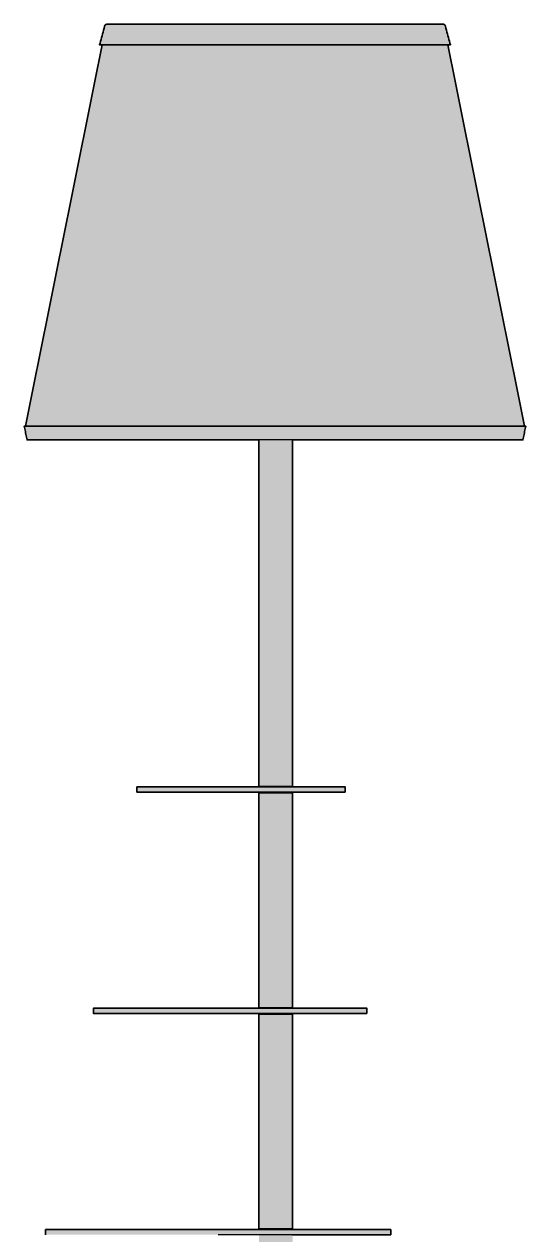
# Model space of a CAD drawing. Header units: millimetres. Extents: x 310 to 1811, y -6 to 2198.
# Drawn here: x 1290 to 1675, y 1268 to 2198 of the extents above; entities that cross this region are included whole.
import ezdxf

# ---------------------------------------------------------------- set-up
doc = ezdxf.new("R2010")
doc.units = ezdxf.units.MM
doc.layers.add('Blocks', color=7, linetype='Continuous')
doc.layers.add('Blocks$Fill', color=7, linetype='Continuous', true_color=0xffffff)
doc.layers.add('Blocks$Inner', color=7, linetype='Continuous', lineweight=25, true_color=0x007f00)
doc.layers.add('Blocks$Outline', color=7, linetype='Continuous', lineweight=35, true_color=0xff3f3f)

# ---------------------------------------------------------------- blocks, each defined once
blk = doc.blocks.new('Biblioteque National Floor Lamp Side')
at = {"layer": 'Blocks$Fill'}
blk.add_hatch(color=256, dxfattribs=at).paths.add_polyline_path([(194.68, 1517.98), (192.7, 1517.98), (193.08, 1519.39), (196.51, 1532.09), (196.54, 1532.43), (196.64, 1532.76), (196.8, 1533.06), (197.02, 1533.33), (197.29, 1533.55), (197.59, 1533.71), (197.92, 1533.81), (198.26, 1533.84), (198.95, 1533.84), (456.69, 1533.84), (457.03, 1533.81), (457.36, 1533.71), (457.66, 1533.55), (457.93, 1533.33), (458.15, 1533.06), (458.31, 1532.76), (458.41, 1532.43), (458.44, 1532.09), (458.82, 1530.68), (462.24, 1517.98), (460.27, 1517.98), (519.21, 1225.15), (520.15, 1225.15), (519.93, 1224.09), (517.96, 1214.57), (515.95, 1214.57), (340.97, 1214.57), (340.97, 948), (381.35, 948), (381.35, 944), (340.97, 944), (340.97, 778), (398.02, 778), (398.02, 774), (340.97, 774), (340.97, 608), (416.35, 608), (416.35, 604), (340.97, 604), (340.98, 66.9), (341.08, 62.85), (341.53, 55.84), (341.85, 52.54), (342.32, 49.27), (343.03, 45.99), (344.05, 42.77), (344.76, 41.01), (345.59, 39.3), (346.54, 37.65), (347.61, 36.1), (349.69, 33.66), (352.01, 31.43), (355.12, 28.87), (358.44, 26.62), (360.52, 25.46), (362.66, 24.41), (365.66, 23.12), (368.72, 21.98), (372.56, 20.74), (376.45, 19.66), (381.5, 18.5), (387.91, 17.41), (397.15, 16.01), (398.03, 16.02), (401.42, 16.1), (402.77, 16.18), (404.46, 16.33), (405.45, 16.46), (405.89, 16.53), (406.47, 16.63), (406.91, 16.72), (407.47, 16.85), (407.9, 16.96), (407.98, 16.98), (408.86, 17.26), (408.97, 17.3), (409.8, 17.63), (409.93, 17.69), (410.72, 18.09), (411.28, 18.45), (411.48, 18.59), (412.2, 19.18), (412.74, 19.74), (412.84, 19.84), (413.41, 20.59), (413.9, 21.41), (414.06, 21.73), (414.31, 22.27), (414.68, 23.23), (414.96, 24.19), (415.2, 25.17), (415.4, 26.15), (415.56, 27.14), (415.7, 28.13), (419.44, 60.1), (419.5, 60.19), (419.53, 60.22), (419.6, 60.24), (419.63, 60.24), (419.81, 60.24), (437.87, 60.24), (437.93, 60.23), (437.96, 60.21), (438.02, 60.19), (438.04, 60.16), (438.06, 60.1), (438.08, 60.07), (438.92, 52.58), (441.72, 28.07), (442.03, 26.09), (442.22, 25.15), (442.45, 24.24), (442.71, 23.38), (443.01, 22.57), (443.35, 21.8), (443.75, 21.09), (444.18, 20.43), (444.67, 19.82), (445.21, 19.27), (445.45, 19.07), (445.75, 18.81), (446.39, 18.36), (447.08, 17.96), (447.81, 17.61), (448.6, 17.3), (449.43, 17.03), (450.27, 16.81), (450.8, 16.7), (451.14, 16.63), (452.07, 16.48), (453.05, 16.35), (457.75, 15.8), (462.48, 15.39), (467.21, 15.13), (471.95, 15), (472.17, 15), (472.29, 14.97), (472.4, 14.92), (472.51, 14.82), (472.59, 14.69), (472.63, 14.52), (472.75, 10.89), (473.13, 0), (473.12, 0), (471.26, 0), (182.93, 0), (182.97, 1.21), (183.43, 14.52), (183.46, 14.66), (183.5, 14.74), (183.53, 14.78), (183.54, 14.8), (183.57, 14.84), (183.59, 14.86), (183.66, 14.92), (183.84, 14.99), (183.89, 14.99), (184.04, 15), (184.06, 15), (184.14, 14.99), (245.12, 15), (248.21, 15.11), (252.47, 15.37), (254.89, 15.57), (256.88, 15.76), (258.86, 16.01), (268.14, 17.41), (274.56, 18.5), (279.61, 19.66), (283.5, 20.74), (287.34, 21.98), (290.4, 23.12), (293.4, 24.41), (295.54, 25.46), (297.62, 26.62), (300.94, 28.87), (304.05, 31.43), (306.37, 33.66), (308.45, 36.1), (309.52, 37.65), (310.47, 39.3), (311.3, 41.01), (312.01, 42.77), (313.03, 45.99), (313.74, 49.27), (314.21, 52.54), (314.53, 55.84), (314.97, 62.85), (315.04, 66.9), (315.05, 66.9), (315.05, 604), (151.21, 604), (151.21, 608), (151.23, 608), (315.05, 608), (315.05, 774), (187.91, 774), (187.91, 778), (187.92, 778), (315.05, 778), (315.05, 944), (221.27, 944), (221.27, 948), (221.27, 948), (315.05, 948), (315.05, 1214.57), (136.91, 1214.57), (136.69, 1215.63), (134.72, 1225.15), (135.66, 1225.15)], flags=0)
at = {"layer": 'Blocks$Inner'}
for p, q in [((315.05, 948), (315.05, 1214.57)), ((315.05, 778), (315.05, 944)), ((340.97, 944), (340.97, 778)), ((315.05, 608), (315.05, 774)), ((340.97, 774), (340.97, 608))]:
    blk.add_line(p, q, dxfattribs=at)
for points in [[(462.24, 1517.98), (460.83, 1517.98), (458.06, 1517.98), (454, 1517.98), (448.74, 1517.98), (442.34, 1517.98), (434.87, 1517.98), (426.4, 1517.98), (417, 1517.98), (406.74, 1517.98), (395.69, 1517.98), (383.93, 1517.98), (371.52, 1517.98), (358.53, 1517.98), (345.04, 1517.98), (331.11, 1517.98), (317.01, 1517.98), (303.28, 1517.98), (290.03, 1517.98), (277.33, 1517.98), (265.23, 1517.98), (253.82, 1517.98), (243.15, 1517.98), (233.32, 1517.98), (224.37, 1517.98), (216.39, 1517.98), (209.45, 1517.98), (203.61, 1517.98), (198.94, 1517.98), (195.52, 1517.98), (193.42, 1517.98), (192.7, 1517.98), (193.08, 1519.39), (193.46, 1520.8), (193.84, 1522.21), (194.22, 1523.62), (194.6, 1525.03), (194.99, 1526.44), (195.37, 1527.85), (195.75, 1529.26), (196.13, 1530.68), (196.51, 1532.09), (196.54, 1532.43), (196.64, 1532.76), (196.8, 1533.06), (197.02, 1533.33), (197.29, 1533.55), (197.59, 1533.71), (197.92, 1533.81), (198.26, 1533.84), (198.95, 1533.84), (200.97, 1533.84), (204.25, 1533.84), (208.72, 1533.84), (214.32, 1533.84), (220.98, 1533.84), (228.63, 1533.84), (237.2, 1533.84), (246.64, 1533.84), (256.86, 1533.84), (267.8, 1533.84), (279.4, 1533.84), (291.58, 1533.84), (304.29, 1533.84), (317.44, 1533.84), (330.96, 1533.84), (344.31, 1533.84), (357.25, 1533.84), (369.7, 1533.84), (381.6, 1533.84), (392.88, 1533.84), (403.47, 1533.84), (413.31, 1533.84), (422.32, 1533.84), (430.44, 1533.84), (437.6, 1533.84), (443.74, 1533.84), (448.79, 1533.84), (452.67, 1533.84), (455.33, 1533.84), (456.69, 1533.84), (457.03, 1533.81), (457.36, 1533.71), (457.66, 1533.55), (457.93, 1533.33), (458.15, 1533.06), (458.31, 1532.76), (458.41, 1532.43), (458.44, 1532.09), (458.82, 1530.68), (459.2, 1529.26), (459.58, 1527.85), (459.96, 1526.44), (460.34, 1525.03), (460.72, 1523.62), (461.1, 1522.21), (461.48, 1520.8), (461.86, 1519.39)], [(517.19, 1225.15), (513.25, 1225.15), (507.49, 1225.15), (500, 1225.15), (490.89, 1225.15), (480.26, 1225.15), (468.2, 1225.15), (454.83, 1225.15), (440.23, 1225.15), (424.51, 1225.15), (407.77, 1225.15), (390.11, 1225.15), (371.63, 1225.15), (352.43, 1225.15), (332.6, 1225.15), (312.54, 1225.15), (293.01, 1225.15), (274.16, 1225.15), (256.08, 1225.15), (238.86, 1225.15), (222.62, 1225.15), (207.45, 1225.15), (193.45, 1225.15), (180.72, 1225.15), (169.37, 1225.15), (159.49, 1225.15), (151.17, 1225.15), (144.54, 1225.15), (139.67, 1225.15), (136.68, 1225.15), (135.66, 1225.15), (141.56, 1254.43), (147.46, 1283.72), (153.36, 1313), (159.27, 1342.28), (165.17, 1371.56), (171.07, 1400.85), (176.97, 1430.13), (182.87, 1459.41), (188.78, 1488.69), (194.68, 1517.98), (195.38, 1517.98), (197.46, 1517.98), (200.83, 1517.98), (205.42, 1517.98), (211.18, 1517.98), (218.02, 1517.98), (225.88, 1517.98), (234.7, 1517.98), (244.39, 1517.98), (254.9, 1517.98), (266.14, 1517.98), (278.06, 1517.98), (290.58, 1517.98), (303.64, 1517.98), (317.16, 1517.98), (331.05, 1517.98), (344.78, 1517.98), (358.08, 1517.98), (370.87, 1517.98), (383.1, 1517.98), (394.69, 1517.98), (405.58, 1517.98), (415.69, 1517.98), (424.95, 1517.98), (433.3, 1517.98), (440.66, 1517.98), (446.97, 1517.98), (452.15, 1517.98), (456.14, 1517.98), (458.87, 1517.98), (460.27, 1517.98), (466.16, 1488.69), (472.06, 1459.41), (477.95, 1430.13), (483.85, 1400.85), (489.74, 1371.56), (495.64, 1342.28), (501.53, 1313), (507.42, 1283.72), (513.32, 1254.43), (519.21, 1225.15)], [(519.93, 1224.09), (519.71, 1223.03), (519.49, 1221.98), (519.27, 1220.92), (519.05, 1219.86), (518.83, 1218.8), (518.61, 1217.74), (518.4, 1216.68), (518.18, 1215.63), (517.96, 1214.57), (515.95, 1214.57), (512.04, 1214.57), (506.31, 1214.57), (498.87, 1214.57), (489.82, 1214.57), (479.26, 1214.57), (467.28, 1214.57), (453.99, 1214.57), (439.49, 1214.57), (423.88, 1214.57), (407.25, 1214.57), (389.7, 1214.57), (371.34, 1214.57), (352.26, 1214.57), (332.57, 1214.57), (312.64, 1214.57), (293.24, 1214.57), (274.51, 1214.57), (256.54, 1214.57), (239.44, 1214.57), (223.31, 1214.57), (208.24, 1214.57), (194.33, 1214.57), (181.69, 1214.57), (170.4, 1214.57), (160.59, 1214.57), (152.33, 1214.57), (145.73, 1214.57), (140.9, 1214.57), (137.93, 1214.57), (136.91, 1214.57), (136.69, 1215.63), (136.47, 1216.68), (136.25, 1217.74), (136.04, 1218.8), (135.82, 1219.86), (135.6, 1220.92), (135.38, 1221.98), (135.16, 1223.03), (134.94, 1224.09), (134.72, 1225.15), (135.74, 1225.15), (138.75, 1225.15), (143.64, 1225.15), (150.31, 1225.15), (158.66, 1225.15), (168.6, 1225.15), (180.01, 1225.15), (192.8, 1225.15), (206.86, 1225.15), (222.11, 1225.15), (238.43, 1225.15), (255.73, 1225.15), (273.9, 1225.15), (292.85, 1225.15), (312.47, 1225.15), (332.63, 1225.15), (352.55, 1225.15), (371.84, 1225.15), (390.42, 1225.15), (408.16, 1225.15), (424.98, 1225.15), (440.78, 1225.15), (455.45, 1225.15), (468.89, 1225.15), (481, 1225.15), (491.69, 1225.15), (500.84, 1225.15), (508.36, 1225.15), (514.16, 1225.15), (518.12, 1225.15), (520.15, 1225.15)], [(381.35, 944), (381.35, 944), (381.33, 944), (381.31, 944), (381.3, 944), (381.28, 944), (381.27, 944), (381.21, 944), (381.14, 944), (381.11, 944), (381.08, 944), (381.05, 944), (381.01, 944), (380.94, 944), (380.86, 944), (380.83, 944), (380.81, 944), (380.78, 944), (380.75, 944), (380.69, 944), (380.63, 944), (380.5, 944), (380.36, 944), (380.22, 944), (380, 944), (379.93, 944), (379.86, 944), (360.77, 944), (356, 944), (351.22, 944), (346.45, 944), (341.68, 944), (341.65, 944), (341.62, 944), (341.59, 944), (341.56, 944), (341.44, 944), (341.41, 944), (341.38, 944), (341.34, 944), (341.31, 944), (341.28, 944), (341.25, 944), (341.22, 944), (341.19, 944), (341.07, 944), (341.01, 944), (340.96, 944), (340.84, 944), (340.81, 944), (340.78, 944), (340.75, 944), (340.72, 944), (340.61, 944), (340.59, 944), (340.56, 944), (340.53, 944), (340.5, 944), (340.4, 944), (340.29, 944), (340.19, 944), (340.17, 944), (340.14, 944), (340.12, 944), (340.1, 944), (340, 944), (339.96, 944), (339.92, 944), (339.88, 944), (339.84, 944), (339.82, 944), (339.8, 944), (339.77, 944), (339.75, 944), (339.71, 944), (339.67, 944), (339.6, 944), (339.54, 944), (339.48, 944), (339.42, 944), (339.37, 944), (339.33, 944), (339.32, 944), (339.31, 944), (339.3, 944), (339.29, 944), (339.26, 944), (339.25, 944), (339.24, 944), (339.24, 944), (339.23, 944), (339.23, 944), (339.22, 944), (339.22, 944), (339.21, 944), (339.21, 944), (339.2, 944), (339.2, 944), (339.19, 944), (339.19, 944), (339.19, 944), (339.18, 944), (320.89, 944), (301.27, 944), (222.77, 944), (222.62, 944), (222.48, 944), (222.44, 944), (222.4, 944), (222.37, 944), (222.33, 944), (222.26, 944), (222.19, 944), (222, 944), (221.87, 944), (221.71, 944), (221.67, 944), (221.64, 944), (221.6, 944), (221.56, 944), (221.54, 944), (221.52, 944), (221.5, 944), (221.48, 944), (221.46, 944), (221.45, 944), (221.43, 944), (221.41, 944), (221.36, 944), (221.33, 944), (221.31, 944), (221.31, 944), (221.3, 944), (221.29, 944), (221.28, 944), (221.28, 944), (221.28, 944), (221.27, 944), (221.27, 944), (221.27, 948), (221.27, 948), (221.27, 948), (221.27, 948), (221.28, 948), (221.3, 948), (221.31, 948), (221.32, 948), (221.32, 948), (221.33, 948), (221.38, 948), (221.41, 948), (221.43, 948), (221.46, 948), (221.48, 948), (221.5, 948), (221.52, 948), (221.54, 948), (221.56, 948), (221.6, 948), (221.64, 948), (221.67, 948), (221.71, 948), (221.87, 948), (222, 948), (222.13, 948), (222.26, 948), (222.32, 948), (222.37, 948), (222.42, 948), (222.48, 948), (222.62, 948), (222.77, 948), (301.27, 948), (320.91, 948), (339.18, 948), (339.19, 948), (339.19, 948), (339.19, 948), (339.2, 948), (339.2, 948), (339.21, 948), (339.21, 948), (339.22, 948), (339.22, 948), (339.23, 948), (339.23, 948), (339.24, 948), (339.24, 948), (339.25, 948), (339.26, 948), (339.29, 948), (339.3, 948), (339.31, 948), (339.32, 948), (339.33, 948), (339.37, 948), (339.42, 948), (339.48, 948), (339.54, 948), (339.6, 948), (339.67, 948), (339.71, 948), (339.75, 948), (339.77, 948), (339.79, 948), (339.81, 948), (339.83, 948), (339.91, 948), (339.94, 948), (339.96, 948), (339.98, 948), (340, 948), (340.1, 948), (340.12, 948), (340.14, 948), (340.17, 948), (340.19, 948), (340.29, 948), (340.4, 948), (340.5, 948), (340.55, 948), (340.59, 948), (340.63, 948), (340.68, 948), (340.72, 948), (340.76, 948), (340.8, 948), (340.84, 948), (340.96, 948), (341.01, 948), (341.07, 948), (341.19, 948), (341.22, 948), (341.25, 948), (341.28, 948), (341.31, 948), (341.34, 948), (341.38, 948), (341.41, 948), (341.44, 948), (341.56, 948), (341.59, 948), (341.62, 948), (341.65, 948), (341.68, 948), (346.45, 948), (351.22, 948), (356, 948), (360.77, 948), (379.86, 948), (379.93, 948), (380, 948), (380.22, 948), (380.36, 948), (380.5, 948), (380.63, 948), (380.75, 948), (380.76, 948), (380.78, 948), (380.79, 948), (380.81, 948), (380.92, 948), (381.01, 948), (381.04, 948), (381.06, 948), (381.08, 948), (381.1, 948), (381.18, 948), (381.27, 948), (381.28, 948), (381.29, 948), (381.3, 948), (381.31, 948), (381.34, 948), (381.35, 948)], [(398.02, 774), (398.02, 774), (398.02, 774), (398.02, 774), (398.01, 774), (398, 774), (398, 774), (397.99, 774), (397.98, 774), (397.97, 774), (397.96, 774), (397.94, 774), (397.93, 774), (397.88, 774), (397.86, 774), (397.84, 774), (397.83, 774), (397.81, 774), (397.79, 774), (397.77, 774), (397.75, 774), (397.73, 774), (397.63, 774), (397.53, 774), (397.42, 774), (397.36, 774), (397.23, 774), (397.1, 774), (396.96, 774), (396.9, 774), (396.85, 774), (396.8, 774), (396.74, 774), (396.52, 774), (389.67, 774), (382.81, 774), (375.96, 774), (369.1, 774), (362.25, 774), (355.39, 774), (348.54, 774), (341.68, 774), (341.65, 774), (341.62, 774), (341.59, 774), (341.56, 774), (341.44, 774), (341.41, 774), (341.38, 774), (341.34, 774), (341.31, 774), (341.28, 774), (341.25, 774), (341.22, 774), (341.19, 774), (341.07, 774), (341.01, 774), (340.96, 774), (340.84, 774), (340.81, 774), (340.78, 774), (340.75, 774), (340.72, 774), (340.61, 774), (340.59, 774), (340.56, 774), (340.53, 774), (340.5, 774), (340.45, 774), (340.4, 774), (340.29, 774), (340.19, 774), (340.17, 774), (340.14, 774), (340.12, 774), (340.1, 774), (340.07, 774), (340.05, 774), (340.03, 774), (340, 774), (339.98, 774), (339.96, 774), (339.94, 774), (339.91, 774), (339.83, 774), (339.81, 774), (339.79, 774), (339.77, 774), (339.75, 774), (339.71, 774), (339.67, 774), (339.6, 774), (339.54, 774), (339.48, 774), (339.42, 774), (339.37, 774), (339.35, 774), (339.32, 774), (339.3, 774), (339.29, 774), (339.27, 774), (339.26, 774), (339.25, 774), (339.24, 774), (339.24, 774), (339.23, 774), (339.23, 774), (339.22, 774), (339.22, 774), (339.21, 774), (339.21, 774), (339.2, 774), (339.2, 774), (339.19, 774), (339.19, 774), (339.19, 774), (339.18, 774), (318.8, 774), (292.91, 774), (267.03, 774), (241.16, 774), (215.28, 774), (189.41, 774), (189.26, 774), (189.12, 774), (189.08, 774), (189.04, 774), (189.01, 774), (188.97, 774), (188.83, 774), (188.77, 774), (188.7, 774), (188.52, 774), (188.4, 774), (188.3, 774), (188.2, 774), (188.12, 774), (188.09, 774), (188.05, 774), (188.01, 774), (187.97, 774), (187.97, 774), (187.96, 774), (187.96, 774), (187.95, 774), (187.92, 774), (187.91, 774), (187.91, 778), (187.92, 778), (187.95, 778), (187.97, 778), (187.98, 778), (187.99, 778), (188, 778), (188.05, 778), (188.09, 778), (188.12, 778), (188.2, 778), (188.3, 778), (188.4, 778), (188.52, 778), (188.7, 778), (188.77, 778), (188.83, 778), (188.97, 778), (189.03, 778), (189.08, 778), (189.13, 778), (189.19, 778), (189.34, 778), (215.23, 778), (241.12, 778), (267.02, 778), (292.91, 778), (318.78, 778), (339.18, 778), (339.19, 778), (339.19, 778), (339.19, 778), (339.2, 778), (339.2, 778), (339.21, 778), (339.21, 778), (339.22, 778), (339.22, 778), (339.23, 778), (339.23, 778), (339.24, 778), (339.24, 778), (339.25, 778), (339.26, 778), (339.27, 778), (339.29, 778), (339.3, 778), (339.32, 778), (339.35, 778), (339.37, 778), (339.42, 778), (339.48, 778), (339.54, 778), (339.6, 778), (339.67, 778), (339.71, 778), (339.75, 778), (339.77, 778), (339.8, 778), (339.82, 778), (339.84, 778), (339.88, 778), (339.92, 778), (339.96, 778), (340, 778), (340.03, 778), (340.05, 778), (340.07, 778), (340.1, 778), (340.12, 778), (340.14, 778), (340.17, 778), (340.19, 778), (340.29, 778), (340.4, 778), (340.45, 778), (340.5, 778), (340.55, 778), (340.59, 778), (340.63, 778), (340.68, 778), (340.72, 778), (340.76, 778), (340.8, 778), (340.84, 778), (340.96, 778), (341.01, 778), (341.07, 778), (341.19, 778), (341.22, 778), (341.25, 778), (341.28, 778), (341.31, 778), (341.34, 778), (341.38, 778), (341.41, 778), (341.44, 778), (341.56, 778), (341.59, 778), (341.62, 778), (341.65, 778), (341.68, 778), (348.54, 778), (355.39, 778), (362.25, 778), (369.1, 778), (375.98, 778), (382.85, 778), (389.72, 778), (396.6, 778), (396.81, 778), (396.85, 778), (396.89, 778), (396.92, 778), (396.96, 778), (397.1, 778), (397.23, 778), (397.36, 778), (397.42, 778), (397.53, 778), (397.63, 778), (397.73, 778), (397.76, 778), (397.79, 778), (397.82, 778), (397.84, 778), (397.86, 778), (397.88, 778), (397.89, 778), (397.91, 778), (397.96, 778), (397.97, 778), (397.97, 778), (397.98, 778), (397.99, 778), (398, 778), (398, 778), (398.01, 778), (398.01, 778), (398.02, 778), (398.02, 778), (398.02, 778), (398.02, 778)]]:
    blk.add_lwpolyline(points, close=True, dxfattribs=at)
for points in [[(340.97, 1214.57), (340.97, 948)], [(340.97, 948.43), (340.62, 948.43), (339.89, 948.43), (338.8, 948.43), (337.38, 948.43), (335.68, 948.43), (333.74, 948.43), (331.63, 948.43), (329.41, 948.43), (327.14, 948.43), (324.91, 948.43), (322.76, 948.43), (320.78, 948.43), (319.02, 948.43), (317.52, 948.43), (316.35, 948.43), (315.53, 948.43), (315.09, 948.43), (315.05, 948.43)], [(315.05, 943.55), (315.09, 943.55), (315.53, 943.55), (316.35, 943.55), (317.52, 943.55), (319.02, 943.55), (320.78, 943.55), (322.76, 943.55), (324.91, 943.55), (327.14, 943.55), (329.41, 943.55), (331.63, 943.55), (333.74, 943.55), (335.68, 943.55), (337.38, 943.55), (338.8, 943.55), (339.89, 943.55), (340.62, 943.55), (340.97, 943.55)], [(340.97, 778.44), (340.62, 778.44), (339.89, 778.44), (338.8, 778.44), (337.38, 778.44), (335.68, 778.44), (333.74, 778.44), (331.63, 778.44), (329.41, 778.44), (327.14, 778.44), (324.91, 778.44), (322.76, 778.44), (320.78, 778.44), (319.02, 778.44), (317.52, 778.44), (316.35, 778.44), (315.53, 778.44), (315.09, 778.44), (315.05, 778.44)], [(315.05, 773.57), (315.09, 773.57), (315.53, 773.57), (316.35, 773.57), (317.52, 773.57), (319.02, 773.57), (320.78, 773.57), (322.76, 773.57), (324.91, 773.57), (327.14, 773.57), (329.41, 773.57), (331.63, 773.57), (333.74, 773.57), (335.68, 773.57), (337.38, 773.57), (338.8, 773.57), (339.89, 773.57), (340.62, 773.57), (340.97, 773.57)], [(151.21, 604), (151.21, 608), (151.23, 608), (151.25, 608), (151.26, 608), (151.28, 608), (151.3, 608), (151.32, 608), (151.34, 608), (151.35, 608), (151.37, 608), (151.4, 608), (151.41, 608), (151.42, 608), (151.43, 608), (151.44, 608), (151.5, 608), (151.52, 608), (151.53, 608), (151.55, 608), (151.57, 608), (151.59, 608), (151.61, 608), (151.63, 608), (151.65, 608), (151.69, 608), (151.72, 608), (151.76, 608), (151.79, 608), (151.9, 608), (151.93, 608), (151.96, 608), (151.99, 608), (152.02, 608), (152.07, 608), (152.12, 608), (152.17, 608), (152.21, 608), (152.42, 608), (152.56, 608), (152.71, 608), (185.46, 608), (218.21, 608), (250.96, 608), (283.71, 608), (349.21, 608), (414.71, 608), (414.86, 608), (415, 608), (415.04, 608), (415.08, 608), (415.11, 608), (415.15, 608), (415.18, 608), (415.22, 608), (415.26, 608), (415.29, 608), (415.34, 608), (415.39, 608), (415.45, 608), (415.5, 608), (415.53, 608), (415.56, 608), (415.59, 608), (415.63, 608), (415.81, 608), (415.92, 608), (415.95, 608), (415.99, 608), (416.02, 608), (416.06, 608), (416.09, 608), (416.12, 608), (416.15, 608), (416.18, 608), (416.19, 608), (416.21, 608), (416.23, 608), (416.24, 608), (416.26, 608), (416.28, 608), (416.29, 608), (416.31, 608), (416.34, 608), (416.35, 608), (416.35, 604), (416.35, 604), (416.33, 604), (416.29, 604), (416.28, 604), (416.27, 604), (416.25, 604), (416.24, 604), (416.22, 604), (416.19, 604), (416.17, 604), (416.14, 604), (416.12, 604), (416.1, 604), (416.08, 604), (416.06, 604), (416.04, 604), (416.01, 604), (415.99, 604), (415.97, 604), (415.91, 604), (415.86, 604), (415.69, 604), (415.56, 604), (415.53, 604), (415.5, 604), (415.46, 604), (415.43, 604), (415.39, 604), (415.36, 604), (415.33, 604), (415.29, 604), (415.24, 604), (415.18, 604), (415.13, 604), (415.08, 604), (415.04, 604), (415, 604), (414.97, 604), (414.93, 604), (414.86, 604), (414.71, 604), (349.21, 604), (283.71, 604)], [(340.97, 608.45), (340.62, 608.45), (339.89, 608.45), (338.8, 608.45), (337.38, 608.45), (335.68, 608.45), (333.74, 608.45), (331.63, 608.45), (329.41, 608.45), (327.14, 608.45), (324.91, 608.45), (322.76, 608.45), (320.78, 608.45), (319.02, 608.45), (317.52, 608.45), (316.35, 608.45), (315.53, 608.45), (315.09, 608.45), (315.05, 608.45)]]:
    blk.add_lwpolyline(points, dxfattribs=at)
at = {"layer": 'Blocks$Outline'}
for points in [[(194.68, 1517.98), (193.42, 1517.98), (192.7, 1517.98), (193.08, 1519.39), (193.46, 1520.8), (193.84, 1522.21), (194.22, 1523.62), (194.6, 1525.03), (194.99, 1526.44), (195.37, 1527.85), (195.75, 1529.26), (196.13, 1530.68), (196.51, 1532.09), (196.54, 1532.43), (196.64, 1532.76), (196.8, 1533.06), (197.02, 1533.33), (197.29, 1533.55), (197.59, 1533.71), (197.92, 1533.81), (198.26, 1533.84), (198.95, 1533.84), (200.97, 1533.84), (204.25, 1533.84), (208.72, 1533.84), (214.32, 1533.84), (220.98, 1533.84), (228.63, 1533.84), (237.2, 1533.84), (246.64, 1533.84), (256.86, 1533.84), (267.8, 1533.84), (279.4, 1533.84), (291.58, 1533.84), (304.29, 1533.84), (317.44, 1533.84), (330.96, 1533.84), (344.31, 1533.84), (357.25, 1533.84), (369.7, 1533.84), (381.6, 1533.84), (392.88, 1533.84), (403.47, 1533.84), (413.31, 1533.84), (422.32, 1533.84), (430.44, 1533.84), (437.6, 1533.84), (443.74, 1533.84), (448.79, 1533.84), (452.67, 1533.84), (455.33, 1533.84), (456.69, 1533.84), (457.03, 1533.81), (457.36, 1533.71), (457.66, 1533.55), (457.93, 1533.33), (458.15, 1533.06), (458.31, 1532.76), (458.41, 1532.43), (458.44, 1532.09), (458.82, 1530.68), (459.2, 1529.26), (459.58, 1527.85), (459.96, 1526.44), (460.34, 1525.03), (460.72, 1523.62), (461.1, 1522.21), (461.48, 1520.8), (461.86, 1519.39), (462.24, 1517.98)], [(135.66, 1225.15), (141.56, 1254.43), (147.46, 1283.72), (153.36, 1313), (159.27, 1342.28), (165.17, 1371.56), (171.07, 1400.85), (176.97, 1430.13), (182.87, 1459.41), (188.78, 1488.69), (194.68, 1517.98)], [(462.24, 1517.98), (460.83, 1517.98), (460.27, 1517.98)], [(460.27, 1517.98), (466.16, 1488.69), (472.06, 1459.41), (477.95, 1430.13), (483.85, 1400.85), (489.74, 1371.56), (495.64, 1342.28), (501.53, 1313), (507.42, 1283.72), (513.32, 1254.43), (519.21, 1225.15)], [(315.05, 1214.57), (312.64, 1214.57), (293.24, 1214.57), (274.51, 1214.57), (256.54, 1214.57), (239.44, 1214.57), (223.31, 1214.57), (208.24, 1214.57), (194.33, 1214.57), (181.69, 1214.57), (170.4, 1214.57), (160.59, 1214.57), (152.33, 1214.57), (145.73, 1214.57), (140.9, 1214.57), (137.93, 1214.57), (136.91, 1214.57), (136.69, 1215.63), (136.47, 1216.68), (136.25, 1217.74), (136.04, 1218.8), (135.82, 1219.86), (135.6, 1220.92), (135.38, 1221.98), (135.16, 1223.03), (134.94, 1224.09), (134.72, 1225.15), (135.66, 1225.15)], [(519.93, 1224.09), (519.71, 1223.03), (519.49, 1221.98), (519.27, 1220.92), (519.05, 1219.86), (518.83, 1218.8), (518.61, 1217.74), (518.4, 1216.68), (518.18, 1215.63), (517.96, 1214.57), (515.95, 1214.57), (512.04, 1214.57), (506.31, 1214.57), (498.87, 1214.57), (489.82, 1214.57), (479.26, 1214.57), (467.28, 1214.57), (453.99, 1214.57), (439.49, 1214.57), (423.88, 1214.57), (407.25, 1214.57), (389.7, 1214.57), (371.34, 1214.57), (352.26, 1214.57), (340.97, 1214.57)], [(519.21, 1225.15), (520.15, 1225.15), (519.93, 1224.09)], [(315.05, 948), (315.05, 1214.57)], [(340.97, 1214.57), (340.97, 948)], [(315.05, 944), (301.27, 944), (222.77, 944), (222.62, 944), (222.48, 944), (222.44, 944), (222.4, 944), (222.37, 944), (222.33, 944), (222.26, 944), (222.19, 944), (222, 944), (221.87, 944), (221.71, 944), (221.67, 944), (221.64, 944), (221.6, 944), (221.56, 944), (221.54, 944), (221.52, 944), (221.5, 944), (221.48, 944), (221.46, 944), (221.45, 944), (221.43, 944), (221.41, 944), (221.36, 944), (221.33, 944), (221.31, 944), (221.31, 944), (221.3, 944), (221.29, 944), (221.28, 944), (221.28, 944), (221.28, 944), (221.27, 944), (221.27, 944), (221.27, 948), (221.27, 948), (221.27, 948), (221.27, 948), (221.28, 948), (221.3, 948), (221.31, 948), (221.32, 948), (221.32, 948), (221.33, 948), (221.38, 948), (221.41, 948), (221.43, 948), (221.46, 948), (221.48, 948), (221.5, 948), (221.52, 948), (221.54, 948), (221.56, 948), (221.6, 948), (221.64, 948), (221.67, 948), (221.71, 948), (221.87, 948), (222, 948), (222.13, 948), (222.26, 948), (222.32, 948), (222.37, 948), (222.42, 948), (222.48, 948), (222.62, 948), (222.77, 948), (301.27, 948), (315.05, 948)], [(315.05, 778), (315.05, 944)], [(340.97, 948), (341.01, 948), (341.07, 948), (341.19, 948), (341.22, 948), (341.25, 948), (341.28, 948), (341.31, 948), (341.34, 948), (341.38, 948), (341.41, 948), (341.44, 948), (341.56, 948), (341.59, 948), (341.62, 948), (341.65, 948), (341.68, 948), (346.45, 948), (351.22, 948), (356, 948), (360.77, 948), (379.86, 948), (379.93, 948), (380, 948), (380.22, 948), (380.36, 948), (380.5, 948), (380.63, 948), (380.75, 948), (380.76, 948), (380.78, 948), (380.79, 948), (380.81, 948), (380.92, 948), (381.01, 948), (381.04, 948), (381.06, 948), (381.08, 948), (381.1, 948), (381.18, 948), (381.27, 948), (381.28, 948), (381.29, 948), (381.3, 948), (381.31, 948), (381.34, 948), (381.35, 948), (381.35, 944)], [(381.35, 944), (381.35, 944), (381.33, 944), (381.31, 944), (381.3, 944), (381.28, 944), (381.27, 944), (381.21, 944), (381.14, 944), (381.11, 944), (381.08, 944), (381.05, 944), (381.01, 944), (380.94, 944), (380.86, 944), (380.83, 944), (380.81, 944), (380.78, 944), (380.75, 944), (380.69, 944), (380.63, 944), (380.5, 944), (380.36, 944), (380.22, 944), (380, 944), (379.93, 944), (379.86, 944), (360.77, 944), (356, 944), (351.22, 944), (346.45, 944), (341.68, 944), (341.65, 944), (341.62, 944), (341.59, 944), (341.56, 944), (341.44, 944), (341.41, 944), (341.38, 944), (341.34, 944), (341.31, 944), (341.28, 944), (341.25, 944), (341.22, 944), (341.19, 944), (341.07, 944), (341.01, 944), (340.97, 944)], [(340.97, 944), (340.97, 778)], [(315.05, 774), (292.91, 774), (267.03, 774), (241.16, 774), (215.28, 774), (189.41, 774), (189.26, 774), (189.12, 774), (189.08, 774), (189.04, 774), (189.01, 774), (188.97, 774), (188.83, 774), (188.77, 774), (188.7, 774), (188.52, 774), (188.4, 774), (188.3, 774), (188.2, 774), (188.12, 774), (188.09, 774), (188.05, 774), (188.01, 774), (187.97, 774), (187.97, 774), (187.96, 774), (187.96, 774), (187.95, 774), (187.92, 774), (187.91, 774), (187.91, 778), (187.92, 778), (187.95, 778), (187.97, 778), (187.98, 778), (187.99, 778), (188, 778), (188.05, 778), (188.09, 778), (188.12, 778), (188.2, 778), (188.3, 778), (188.4, 778), (188.52, 778), (188.7, 778), (188.77, 778), (188.83, 778), (188.97, 778), (189.03, 778), (189.08, 778), (189.13, 778), (189.19, 778), (189.34, 778), (215.23, 778), (241.12, 778), (267.02, 778), (292.91, 778), (315.05, 778)], [(315.05, 608), (315.05, 774)], [(340.97, 778), (341.01, 778), (341.07, 778), (341.19, 778), (341.22, 778), (341.25, 778), (341.28, 778), (341.31, 778), (341.34, 778), (341.38, 778), (341.41, 778), (341.44, 778), (341.56, 778), (341.59, 778), (341.62, 778), (341.65, 778), (341.68, 778), (348.54, 778), (355.39, 778), (362.25, 778), (369.1, 778), (375.98, 778), (382.85, 778), (389.72, 778), (396.6, 778), (396.81, 778), (396.85, 778), (396.89, 778), (396.92, 778), (396.96, 778), (397.1, 778), (397.23, 778), (397.36, 778), (397.42, 778), (397.53, 778), (397.63, 778), (397.73, 778), (397.76, 778), (397.79, 778), (397.82, 778), (397.84, 778), (397.86, 778), (397.88, 778), (397.89, 778), (397.91, 778), (397.96, 778), (397.97, 778), (397.97, 778), (397.98, 778), (397.99, 778), (398, 778), (398, 778), (398.01, 778), (398.01, 778), (398.02, 778), (398.02, 778), (398.02, 778), (398.02, 778), (398.02, 774)], [(398.02, 774), (398.02, 774), (398.02, 774), (398.02, 774), (398.01, 774), (398, 774), (398, 774), (397.99, 774), (397.98, 774), (397.97, 774), (397.96, 774), (397.94, 774), (397.93, 774), (397.88, 774), (397.86, 774), (397.84, 774), (397.83, 774), (397.81, 774), (397.79, 774), (397.77, 774), (397.75, 774), (397.73, 774), (397.63, 774), (397.53, 774), (397.42, 774), (397.36, 774), (397.23, 774), (397.1, 774), (396.96, 774), (396.9, 774), (396.85, 774), (396.8, 774), (396.74, 774), (396.52, 774), (389.67, 774), (382.81, 774), (375.96, 774), (369.1, 774), (362.25, 774), (355.39, 774), (348.54, 774), (341.68, 774), (341.65, 774), (341.62, 774), (341.59, 774), (341.56, 774), (341.44, 774), (341.41, 774), (341.38, 774), (341.34, 774), (341.31, 774), (341.28, 774), (341.25, 774), (341.22, 774), (341.19, 774), (341.07, 774), (341.01, 774), (340.97, 774)], [(340.97, 774), (340.97, 608)], [(151.21, 604), (151.21, 608), (151.23, 608), (151.25, 608), (151.26, 608), (151.28, 608), (151.3, 608), (151.32, 608), (151.34, 608), (151.35, 608), (151.37, 608), (151.4, 608), (151.41, 608), (151.42, 608), (151.43, 608), (151.44, 608), (151.5, 608), (151.52, 608), (151.53, 608), (151.55, 608), (151.57, 608), (151.59, 608), (151.61, 608), (151.63, 608), (151.65, 608), (151.69, 608), (151.72, 608), (151.76, 608), (151.79, 608), (151.9, 608), (151.93, 608), (151.96, 608), (151.99, 608), (152.02, 608), (152.07, 608), (152.12, 608), (152.17, 608), (152.21, 608), (152.42, 608), (152.56, 608), (152.71, 608), (185.46, 608), (218.21, 608), (250.96, 608), (283.71, 608), (315.05, 608)], [(340.97, 608), (349.21, 608), (414.71, 608), (414.86, 608), (415, 608), (415.04, 608), (415.08, 608), (415.11, 608), (415.15, 608), (415.18, 608), (415.22, 608), (415.26, 608), (415.29, 608), (415.34, 608), (415.39, 608), (415.45, 608), (415.5, 608), (415.53, 608), (415.56, 608), (415.59, 608), (415.63, 608), (415.81, 608), (415.92, 608), (415.95, 608), (415.99, 608), (416.02, 608), (416.06, 608), (416.09, 608), (416.12, 608), (416.15, 608), (416.18, 608), (416.19, 608), (416.21, 608), (416.23, 608), (416.24, 608), (416.26, 608), (416.28, 608), (416.29, 608), (416.31, 608), (416.34, 608), (416.35, 608), (416.35, 604)], [(416.35, 604), (416.35, 604), (416.33, 604), (416.29, 604), (416.28, 604), (416.27, 604), (416.25, 604), (416.24, 604), (416.22, 604), (416.19, 604), (416.17, 604), (416.14, 604), (416.12, 604), (416.1, 604), (416.08, 604), (416.06, 604), (416.04, 604), (416.01, 604), (415.99, 604), (415.97, 604), (415.91, 604), (415.86, 604), (415.69, 604), (415.56, 604), (415.53, 604), (415.5, 604), (415.46, 604), (415.43, 604), (415.39, 604), (415.36, 604), (415.33, 604), (415.29, 604), (415.24, 604), (415.18, 604), (415.13, 604), (415.08, 604), (415.04, 604), (415, 604), (414.97, 604), (414.93, 604), (414.86, 604), (414.71, 604), (349.21, 604), (340.97, 604)]]:
    blk.add_lwpolyline(points, dxfattribs=at)

msp = doc.modelspace()

# ---------------------------------------------------------------- block references
at = {"layer": 'Blocks'}
msp.add_blockref('Biblioteque National Floor Lamp Side', (1155.2, 664.38), dxfattribs=at)

doc.saveas('drawing.dxf')
